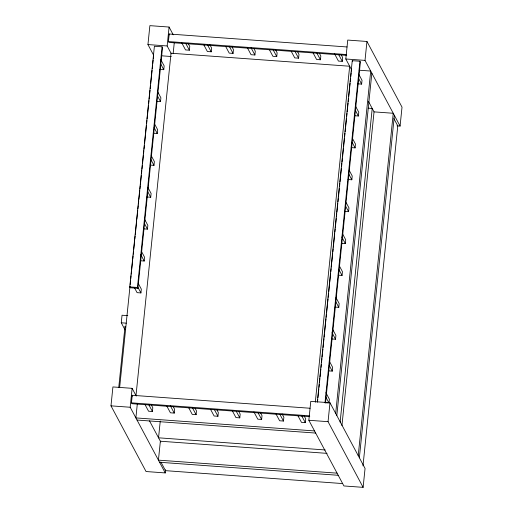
<?xml version="1.0" encoding="UTF-8"?>
<svg xmlns="http://www.w3.org/2000/svg" width="513" height="513" viewBox="0 0 513 513"><rect width="100%" height="100%" fill="white"/><g stroke="black" fill="none" stroke-linecap="round" stroke-linejoin="round"><path stroke-width="0.77" d="M165.584 469.773L165.257 472.928L146.051 471.53L110.981 405.847L112.918 386.937L132.123 388.335L136.272 396.1M153.605 55.16L147.943 44.567L149.879 25.65L169.091 27.048L173.24 34.82M125.037 329.853L121.273 322.792L122.043 315.226L127.808 315.649M118.772 387.315L125.012 326.345L125.467 327.198M129.77 286.908L154.394 46.266L162.076 46.824L162.531 47.677L137.907 288.319L130.225 287.761L129.77 286.908L137.452 287.466L137.907 288.319M119.67 387.244L130.013 286.126M130.18 284.535L130.584 280.553M130.744 278.963L131.072 275.776M131.238 274.186L131.559 270.999M131.726 269.408L132.623 260.649M132.784 259.059L133.111 255.872M133.271 254.281L133.598 251.094M133.758 249.504L134.656 240.744M134.823 239.154L135.143 235.967M135.31 234.377L136.695 220.84M136.856 219.243L137.753 210.49M137.914 208.894L138.241 205.713M138.407 204.116L138.728 200.936M138.895 199.339L139.792 190.586M139.953 188.989L140.28 185.809M140.44 184.212L141.338 175.452M141.498 173.862L141.825 170.675M141.992 169.085L142.396 165.103M142.563 163.512L143.377 155.548M143.537 153.958L143.864 150.771M144.025 149.18L144.435 145.198M144.595 143.608L145.41 135.644M145.577 134.053L146.468 125.294M146.635 123.704L146.962 120.517M147.122 118.926L147.449 115.739M147.609 114.149L148.507 105.389M148.667 103.799L148.994 100.612M149.161 99.022L150.053 90.262M150.219 88.666L150.546 85.485M150.707 83.888L152.092 70.358M152.252 68.761L152.579 65.581M152.746 63.984L153.15 60.002M153.31 58.411L153.637 55.224M137.452 287.466L162.076 46.824M134.284 287.395L137.086 292.647L140.928 292.929L141.319 289.146L138.164 283.24M140.35 260.758L144.191 261.034L144.583 257.25L141.428 251.344M143.614 228.862L147.455 229.144L147.84 225.361L144.692 219.455M146.878 196.973L150.719 197.255L151.104 193.472L147.956 187.566M150.142 165.083L153.983 165.359L154.368 161.576L151.213 155.67M153.406 133.188L157.247 133.47L157.632 129.686L154.83 124.435M156.664 101.298L160.511 101.58L160.896 97.797L157.741 91.891M159.928 69.409L163.769 69.685L164.16 65.901L160.652 59.341M165.257 472.928L130.193 407.251L132.123 388.335M171.304 53.737L167.155 45.965L169.091 27.048M309.762 416.671L131.912 403.705L131.456 402.852L132.226 395.286L310.083 408.252M346.73 55.385L168.873 42.425L168.418 41.572L169.194 34.005L347.045 46.965M135.996 395.587L171.028 53.217L349.674 66.235L315.296 402.237M137.337 403.725L135.881 417.909L314.533 430.933M173.17 53.474L174.298 42.438M145.064 404.654L148.565 411.214L152.412 411.497L152.797 407.713L151.393 405.084M181.679 42.714L185.533 49.928L189.374 50.21L189.759 46.427L188.008 43.143M160.255 421.083L158.543 437.807L325.229 449.959M166.911 406.245L170.412 412.805L174.253 413.087L174.638 409.303L173.24 406.681M203.873 44.958L207.374 51.524L211.221 51.8L211.606 48.017L209.855 44.74M188.752 407.835L192.253 414.401L196.101 414.677L196.485 410.894L195.081 408.271M225.72 46.555L229.221 53.115L233.062 53.397L233.447 49.614L232.049 46.984M210.599 409.432L214.101 415.992L217.942 416.267L218.326 412.49L216.928 409.861M247.561 48.145L251.062 54.705L254.91 54.987L255.294 51.204L253.89 48.581M232.088 410.368L235.942 417.582L239.783 417.864L240.174 414.081L238.769 411.458M269.408 49.735L272.91 56.295L276.751 56.577L277.135 52.794L275.738 50.171M253.935 411.958L257.789 419.172L261.63 419.454L262.015 415.671L260.264 412.394M291.249 51.332L294.751 57.892L298.598 58.168L298.983 54.384L297.578 51.762M275.776 413.549L279.63 420.769L283.471 421.045L283.862 417.261L282.112 413.985M312.744 52.268L316.598 59.482L320.439 59.764L320.824 55.981L319.426 53.352M297.97 415.799L301.477 422.359L305.318 422.641L305.703 418.858L303.952 415.575M334.585 53.859L338.439 61.073L342.286 61.355L342.671 57.571L341.267 54.949M308.839 420.269L310.775 401.358L329.987 402.756L365.057 468.433L363.121 487.35L343.909 485.952L308.839 420.269L328.051 421.673L363.121 487.35M351.334 71.243L351.501 69.646L345.807 58.989L347.743 40.072L366.949 41.47L402.019 107.153L400.082 126.063L397.011 125.839M317.303 402.256L352.251 60.688L359.934 61.246L360.389 62.099L325.524 402.878M317.528 401.666L317.771 399.281M317.932 397.684L318.829 388.931M318.996 387.334L319.317 384.154M319.484 382.557L319.888 378.575M320.054 376.984L320.869 369.02M321.029 367.43L321.356 364.243M321.516 362.653L321.927 358.67M322.087 357.08L322.414 353.893M322.581 352.303L322.901 349.116M323.068 347.525L323.966 338.766M324.126 337.176L324.453 333.989M324.614 332.398L325.511 323.639M325.672 322.049L325.999 318.862M326.165 317.271L326.486 314.084M326.653 312.494L327.55 303.734M327.711 302.144L328.038 298.957M328.198 297.367L328.609 293.385M328.769 291.788L329.583 283.83M329.75 282.233L330.641 273.48M330.808 271.884L331.135 268.703M331.295 267.106L331.622 263.926M331.783 262.329L332.68 253.576M332.841 251.979L333.168 248.799M333.335 247.202L334.72 233.665M334.88 232.075L335.207 228.888M335.367 227.297L336.265 218.538M336.425 216.948L336.752 213.761M336.919 212.17L337.81 203.411M337.977 201.821L338.304 198.634M338.465 197.043L339.362 188.284M339.523 186.694L339.85 183.507M340.01 181.916L340.337 178.729M340.504 177.139L341.395 168.379M341.562 166.789L341.882 163.602M342.049 162.012L342.453 158.03M342.62 156.433L343.434 148.475M343.595 146.878L344.492 138.125M344.653 136.529L344.98 133.348M345.146 131.751L345.467 128.571M345.634 126.974L346.531 118.221M346.692 116.624L347.019 113.444M347.179 111.847L348.077 103.087M348.237 101.497L348.564 98.31M348.731 96.72L350.116 83.183M350.276 81.593L350.603 78.406M350.764 76.815L351.174 72.833M324.986 402.82L359.934 61.246M328.423 370.848L332.264 371.13L332.648 367.346L329.5 361.441M331.687 338.958L335.528 339.24L335.912 335.457L332.757 329.551M334.951 307.069L338.792 307.351L339.176 303.568L336.021 297.662M338.208 275.18L342.056 275.455L342.44 271.672L339.285 265.766M341.472 243.284L345.313 243.566L345.704 239.783L342.549 233.877M344.736 211.394L348.577 211.677L348.968 207.893L346.166 202.641M348 179.505L351.841 179.781L352.226 175.997L349.077 170.092M351.264 147.609L355.105 147.891L355.49 144.108L352.341 138.202M354.528 115.72L358.369 116.002L358.754 112.219L355.599 106.313M357.792 83.831L361.633 84.106L362.018 80.323L358.863 74.417M328.051 421.673L329.987 402.756M400.082 126.063L365.012 60.387L366.949 41.47M335.675 413.42L370.707 71.05L359.183 70.21M336.817 415.549L371.848 73.179M340.125 422.167L372.22 108.461L368.231 108.166M341.947 425.578L374.041 111.872L393.253 113.27L358.221 455.64M359.363 457.776L394.388 115.406M362.992 465.881L397.78 125.897L393.862 118.567M168.418 41.572L346.269 54.532M147.943 44.567L167.155 45.965M345.807 58.989L365.012 60.387M161.326 55.789L171.31 56.513M121.273 322.792L126.313 323.164M325.159 402.743L328.23 402.968M131.456 402.852L309.307 415.819M110.981 405.847L130.193 407.251M137.022 420.044L315.675 433.068M327.05 453.37L160.364 441.218L158.427 460.135L337.079 473.153M159.569 462.264L338.214 475.288M342.549 483.567L165.494 470.658L160.864 461.995M352.251 60.688L352.707 61.541M358.478 78.2L361.633 84.106M368.43 101.362L374.086 111.956M338.779 54.795L342.286 61.355M355.214 110.096L358.369 116.002M316.938 53.205L320.439 59.764M352.303 142.64L355.105 147.891M295.09 51.608L298.598 58.168M348.686 173.875L351.841 179.781M272.897 49.363L276.751 56.577M345.429 205.771L348.577 211.677M251.056 47.767L254.91 54.987M341.812 237.006L345.313 243.566M229.208 46.176L233.062 53.397M338.901 269.549L342.056 275.455M207.367 44.586L211.221 51.8M335.637 301.445L338.792 307.351M185.873 43.65L189.374 50.21M332.02 332.68L335.528 339.24M169.194 34.005L169.649 34.858M329.109 365.224L332.264 371.13M160.62 63.779L163.769 69.685M325.883 392.676L329.384 399.242L329 403.019L325.845 397.12M157.356 95.674L160.511 101.58M154.092 127.564L157.247 133.47M301.817 416.075L305.318 422.641M150.828 159.453L153.983 165.359M279.97 414.485L283.471 421.045M147.564 191.349L150.719 197.255M258.129 412.894L261.63 419.454M144.3 223.238L147.455 229.144M236.281 411.304L239.783 417.864M140.69 254.474L144.191 261.034M214.44 409.707L217.942 416.267M137.779 287.024L140.928 292.929M192.593 408.117L196.101 414.677M170.399 405.866L174.253 413.087M148.558 404.276L152.412 411.497M149.469 420.82L160.787 442.007M132.226 395.286L132.681 396.139"/></g></svg>
